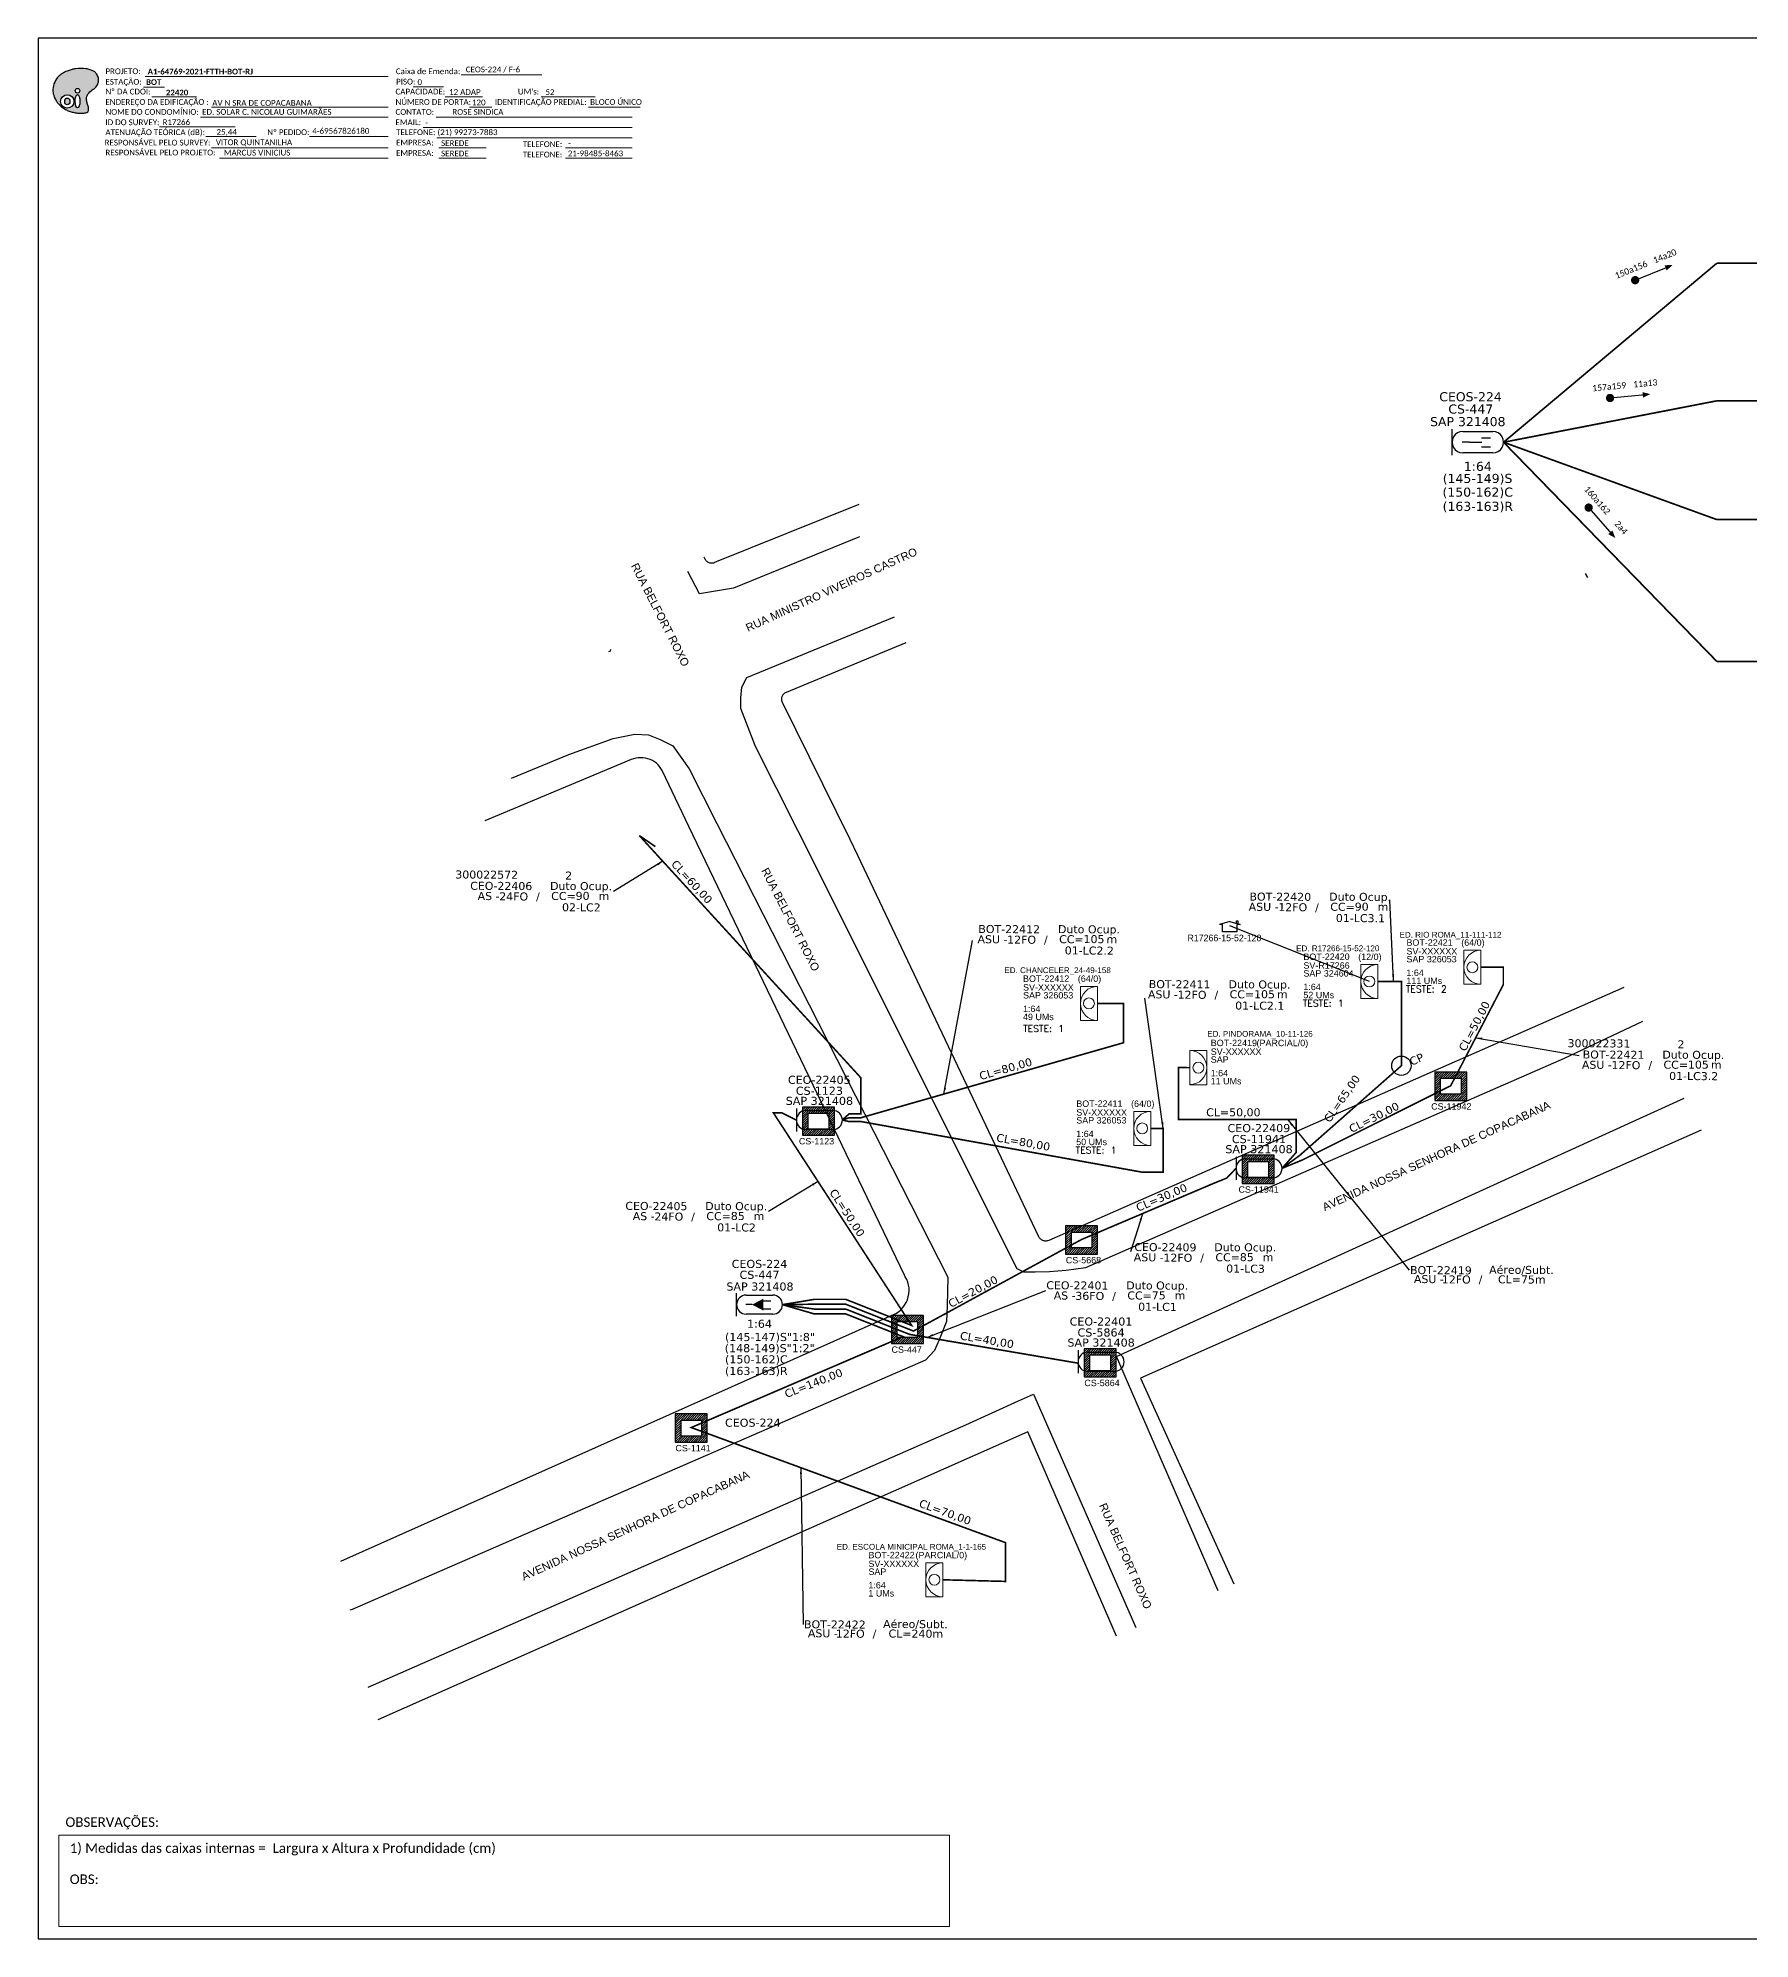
# Model space of a CAD drawing. Header units: inches. Extents: x 1611 to 3397, y 1190 to 1784.
# Drawn here: x 1611 to 2146, y 1190 to 1784 of the extents above; entities that cross this region are included whole.
import ezdxf
from ezdxf.enums import TextEntityAlignment as Align

# ---------------------------------------------------------------- set-up
doc = ezdxf.new("R2010")
doc.units = ezdxf.units.IN
doc.header["$MEASUREMENT"] = 0
for name, color, linetype in [('10.0-Cartográfico', 252, 'Continuous'), ('10.1-Caixas Subterrâneas', 5, 'Continuous'), ('20.4-CEOS', 1, 'Continuous'), ('20.5-CEO', 1, 'Continuous'), ('CAP a instalar', 1, 'Continuous'), ('celulas gpon', 7, 'Continuous'), ('label_cabos', 7, 'Continuous'), ('Segmento de Logradouro Texto', 238, 'Continuous'), ('SETA', 7, 'Continuous'), ('surveys', 252, 'Continuous'), ('surveys legendas', 7, 'Continuous')]:
    doc.layers.add(name, color=color, linetype=linetype)
doc.layers.add("20.0-LEGENDA DOS CDO'S", color=1, linetype='Continuous', lineweight=0)
doc.layers.add('20.1-CDO_INTERIOR', color=1, linetype='Continuous', lineweight=0)
doc.styles.add('ARIAL', font='arial.ttf')
doc.styles.add('DIGICADE', font='arial.ttf')
doc.styles.add('ROMANS', font='romans.shx')
doc.styles.add('siredit', font='verdana.ttf')
doc.styles.add('WMF-Calibri0', font='calibri.ttf')
doc.styles.add('WMF-Calibri1', font='calibrib.ttf')
doc.linetypes.add('FENCELINE1', pattern='A,0.25,-0.1,[133,ltypeshp.shx,S=0.1,R=0,X=-0.1,Y=0],-0.1,1', length=1.45)
doc.dimstyles.new('CC', dxfattribs={"dimtxt": 1, "dimasz": 2, "dimexe": 0.18, "dimexo": 0.0625, "dimgap": 0.09, "dimtad": 0, "dimdec": 0, "dimrnd": 1, "dimzin": 0, "dimdsep": 46, "dimtxsty": 'siredit', "dimblk": 'NONE', "dimcen": 0, "dimse1": 1, "dimse2": 1, "dimsd1": 1, "dimsd2": 1, "dimclrt": 7, "dimadec": 0, "dimazin": 0, "dimtfac": 1, "dimtdec": 0, "dimtofl": 0, "dimtmove": 0, "dimatfit": 3, "dimfxl": 0, "dimtolj": 1, "dimtzin": 0, "dimarcsym": 0})

# ---------------------------------------------------------------- blocks, each defined once
blk = doc.blocks.new('Teste  FTTH')
at = {"color": 0, "lineweight": 0, "style": 'ROMANS'}
for tag, p in [('TESTE', (-2.3, -0.29)), ('QTDE', (0.21, -0.29))]:
    blk.add_attdef(tag, p, '', height=0.48, dxfattribs=at)
for tag, p, flags in [('FID', (-2.23, -1.25), 1), ('FATOR', (-2.23, -2.03), 3), ('ID_ATIVIDADE', (-2.23, -2.72), 3)]:
    blk.add_attdef(tag, p, '', height=0.48, dxfattribs=dict(at, flags=flags))
blk = doc.blocks.new('_None')
blk = doc.blocks.new('*X4')
at = {"color": 0, "linetype": 'Continuous'}
for p, q in [((-1.25, 0.34099), (-0.49099, 1.1)), ((-1.25, 0.517767), (-0.667767, 1.1)), ((-1.25, 0.694544), (-0.844544, 1.1)), ((-1.25, 0.87132), (-1.02132, 1.1)), ((-1.25, 1.048097), (-1.198097, 1.1)), ((-1.25, 0.164214), (-0.8035, 0.610714)), ((-1.25, -0.012563), (-0.8035, 0.433937)), ((-1.25, -0.18934), (-0.8035, 0.25716)), ((-1.25, -0.366117), (-0.8035, 0.080383)), ((-0.789214, 0.625), (-0.314214, 1.1)), ((-0.612437, 0.625), (-0.137437, 1.1)), ((-0.43566, 0.625), (0.03934, 1.1)), ((-0.258883, 0.625), (0.216117, 1.1)), ((-0.082107, 0.625), (0.392893, 1.1)), ((0.09467, 0.625), (0.56967, 1.1)), ((0.271447, 0.625), (0.746447, 1.1)), ((0.448223, 0.625), (0.923223, 1.1)), ((0.625, 0.625), (1.1, 1.1)), ((0.801777, 0.625), (1.25, 1.073223)), ((0.8035, 0.449947), (1.25, 0.896447)), ((0.8035, 0.27317), (1.25, 0.71967)), ((0.8035, 0.096393), (1.25, 0.542893)), ((0.8035, -0.080383), (1.25, 0.366117)), ((0.8035, -0.25716), (1.25, 0.18934)), ((0.8035, -0.433937), (1.25, 0.012563)), ((-1.25, -0.542893), (-0.8035, -0.096393)), ((-1.25, -0.71967), (-0.8035, -0.27317)), ((-1.25, -0.896447), (-0.8035, -0.449947)), ((-1.25, -1.073223), (-0.801777, -0.625)), ((-1.1, -1.1), (-0.625, -0.625)), ((-0.923223, -1.1), (-0.448223, -0.625)), ((-0.746447, -1.1), (-0.271447, -0.625)), ((-0.56967, -1.1), (-0.09467, -0.625)), ((-0.392893, -1.1), (0.082107, -0.625)), ((-0.216117, -1.1), (0.258883, -0.625)), ((-0.03934, -1.1), (0.43566, -0.625)), ((0.137437, -1.1), (0.612437, -0.625)), ((0.314214, -1.1), (0.789214, -0.625)), ((0.49099, -1.1), (1.25, -0.34099)), ((0.667767, -1.1), (1.25, -0.517767)), ((0.8035, -0.610714), (1.25, -0.164214)), ((0.844544, -1.1), (1.25, -0.694544)), ((1.02132, -1.1), (1.25, -0.87132)), ((1.198097, -1.1), (1.25, -1.048097))]:
    blk.add_line(p, q, dxfattribs=at)
blk = doc.blocks.new('OI')
h = blk.add_hatch(color=40)
edge = h.paths.add_edge_path()
edge.add_spline(control_points=[(4.35, -0.67), (3.92, -0.99), (3.26, -1.5), (2.81, -2.59), (2.9, -3.5), (3.06, -4.27), (3.31, -4.85), (3.37, -5.39), (3.4, -5.88), (3.2, -6.4), (2.54, -6.61), (1.65, -6.63), (0.55, -6.67), (-0.56, -6.42), (-1.61, -6.14), (-2.77, -5.61), (-3.92, -4.77), (-4.89, -3.7), (-5.34, -2.65), (-5.6, -1.94), (-5.85, -0.96), (-5.71, 0.47), (-5.1, 2.02), (-4.14, 3.02), (-3.3, 3.61), (-2.37, 4.16), (-1.36, 4.44), (-0.56, 4.7), (0.79, 4.85), (2.24, 4.97), (3.79, 4.57), (4.67, 4.21), (5.44, 3.65), (5.76, 2.99), (6.03, 2.21), (6.01, 1.46), (5.72, 0.64), (5.31, 0.08), (4.88, -0.38), (4.51, -0.55), (4.35, -0.67)], knot_values=[0, 0, 0, 0, 1.60434, 2.417191, 3.427595, 4.282808, 4.776746, 5.304182, 5.888771, 6.258406, 6.858137, 7.79129, 8.986195, 10.124242, 11.187857, 12.242908, 13.953784, 15.414161, 16.515391, 17.349188, 17.675853, 19.552021, 21.515531, 22.568638, 23.63245, 24.621084, 25.782718, 26.745347, 27.142653, 29.870543, 31.004649, 31.921532, 32.709589, 33.801391, 34.042471, 35.192333, 35.971461, 36.628871, 37.254359, 37.836911, 37.836911, 37.836911, 37.836911], degree=3, periodic=0)
h.paths.add_polyline_path([(1.13, -0.87, -1), (-0.04, -0.87, -1)], flags=16)
edge = h.paths.add_edge_path(flags=16)
edge.add_ellipse((0.56, -3.59), major_axis=(-0.02, 1.71), ratio=0.361305, start_angle=0, end_angle=360)
h.paths.add_polyline_path([(-0.36, -3.62, -1), (-3.8, -3.62, -1)], flags=16)
edge = h.paths.add_edge_path(flags=0)
edge.add_ellipse((-2.08, -3.62), major_axis=(0, 0.885), ratio=0.758294, start_angle=0, end_angle=360)
at = {"color": 40}
for centre, radius in [((-2.08, -3.62), 1.72), ((0.54, -0.87), 0.587)]:
    blk.add_circle(centre, radius, dxfattribs=at)
blk.add_ellipse((-2.08, -3.62), major_axis=(0, 0.885), ratio=0.758294, start_param=-3.141592653589792, end_param=3.141592653589792, dxfattribs=at)
blk.add_ellipse((0.56, -3.59), major_axis=(-0.02, 1.71), ratio=0.361305, dxfattribs=at)
at = {"color": 40, "start_tangent": (-0.800898, -0.598801), "end_tangent": (-0.800898, -0.598801)}
blk.add_spline([(4.35, -0.67), (3.2, -1.78), (2.9, -2.54), (2.92, -3.55), (3.12, -4.38), (3.28, -4.85), (3.37, -5.37), (3.35, -5.95), (3.2, -6.29), (2.66, -6.55), (1.73, -6.63), (0.54, -6.62), (-0.58, -6.41), (-1.6, -6.11), (-2.56, -5.67), (-3.95, -4.67), (-4.89, -3.56), (-5.37, -2.56), (-5.64, -1.78), (-5.72, -1.46), (-5.63, 0.42), (-4.84, 2.22), (-4.13, 2.99), (-3.27, 3.62), (-2.4, 4.09), (-1.3, 4.47), (-0.37, 4.72), (0.02, 4.77), (2.75, 4.8), (3.85, 4.53), (4.69, 4.16), (5.31, 3.68), (5.85, 2.73), (5.93, 2.5), (5.94, 1.35), (5.67, 0.62), (5.29, 0.08), (4.84, -0.36), (4.35, -0.67)], degree=3, dxfattribs=at)
blk = doc.blocks.new('A$C18A50A88')
at = {"layer": 'surveys', "color": 0}
for p, q in [((3.22, 3.25), (0, 2.31)), ((1.01, 0), (1.01, 2.3)), ((5.43, 0), (1.01, 0)), ((3.22, 3.25), (6.44, 2.31)), ((5.38, 3.39), (5.72, 3.39)), ((5.38, 2.63), (5.38, 3.39)), ((6.44, 2.31), (5.43, 2.31)), ((5.43, 2.31), (5.43, 0)), ((5.72, 3.39), (5.72, 2.53))]:
    blk.add_line(p, q, dxfattribs=at)
blk.add_lwpolyline([(1.01, 2.3), (0, 2.31)], dxfattribs=at)

msp = doc.modelspace()

# ---------------------------------------------------------------- linework, layer by layer
at = {"color": 0, "lineweight": 0}
for p, q in [((1617.52, 1222.77), (1895.77, 1222.77)), ((1617.52, 1194.26), (1617.52, 1222.77)), ((1895.77, 1222.77), (1895.77, 1194.26)), ((1895.77, 1194.26), (1617.52, 1194.26))]:
    msp.add_line(p, q, dxfattribs=at)
msp.add_lwpolyline([(1610.96, 1190.38), (2449.53, 1190.38), (2449.53, 1784.38), (1610.96, 1784.38), (1610.96, 1190.38)])
at = {"color": 7, "lineweight": 0}
for points in [[(1644.44, 1772.34), (1720.41, 1772.34)], [(1743.25, 1772.83), (1768.38, 1772.83)], [(1643.92, 1769.06), (1650.47, 1769.06)], [(1646.58, 1765.99), (1660.52, 1765.99)], [(1728.2, 1769.1), (1737.69, 1769.1)], [(1738.25, 1765.99), (1749.87, 1765.99)], [(1768.19, 1765.99), (1785.05, 1765.99)], [(1661.74, 1759.64), (1720.41, 1759.64)], [(1665.15, 1762.75), (1720.41, 1762.75)], [(1735.37, 1759.64), (1796.6, 1759.64)], [(1745.84, 1762.75), (1752.78, 1762.75)], [(1783.01, 1762.75), (1799.19, 1762.75)], [(1648.9, 1756.58), (1672.53, 1756.58)], [(1663.44, 1753.61), (1679.11, 1753.61)], [(1695.77, 1753.62), (1720.26, 1753.62)], [(1696.27, 1753.62), (1720.42, 1753.62)], [(1731.33, 1756.4), (1796.6, 1756.4)], [(1735.61, 1753.17), (1796.6, 1753.17)], [(1665.15, 1750.05), (1720.41, 1750.05)], [(1667.64, 1746.82), (1720.41, 1746.82)], [(1736.22, 1750.05), (1751.02, 1750.05)], [(1736.22, 1746.82), (1751.02, 1746.82)], [(1775.83, 1750.05), (1796.6, 1750.05)], [(1775.83, 1746.82), (1796.6, 1746.82)]]:
    msp.add_lwpolyline(points, dxfattribs=at)
at = {"color": 0, "const_width": 1.3}
for points in [[(2109.49, 1708.47, 1), (2110.7, 1708.95, 1)], [(2101.6, 1671.84, 1), (2102.89, 1671.96, 1)], [(2095.13, 1638.14, 1), (2095.98, 1637.17, 1)]]:
    msp.add_lwpolyline(points, format="xyb", close=True, dxfattribs=at)
at = {"color": 4}
msp.add_lwpolyline([(2027.02, 1489.57), (1983.4, 1507)], dxfattribs=at)
at = {"color": 5}
msp.add_circle((2037.03, 1463.25), 3.03, dxfattribs=at)
at = {"layer": '10.0-Cartográfico'}
for points in [[(1819.05, 1622.22), (1819.35, 1621.64), (1819.47, 1621.42), (1819.62, 1621.24), (1819.79, 1621.06), (1819.97, 1620.88), (1820.19, 1620.75), (1820.38, 1620.62), (1820.63, 1620.53), (1820.87, 1620.44), (1821.12, 1620.4), (1821.36, 1620.36), (1821.63, 1620.36), (1821.87, 1620.36), (1822.12, 1620.41), (1822.36, 1620.48), (1822.53, 1620.55), (1867.55, 1638.74)], [(1867.66, 1628.54), (1828.36, 1612.43), (1817.64, 1610.71), (1813.99, 1617.67)], [(2094.49, 1617.1), (2095.16, 1615.79)], [(1835.21, 1563), (1830.63, 1574.84), (1830.59, 1578.19), (1830.94, 1581.54), (1832.51, 1584.53), (1878.61, 1603.48)], [(1789.87, 1593.26), (1789.73, 1592.77), (1789.24, 1592.55)], [(1882.17, 1595.34), (1844.73, 1579.88), (1844.48, 1579.76), (1844.27, 1579.65), (1844.07, 1579.49), (1843.9, 1579.33), (1843.74, 1579.14), (1843.59, 1578.94), (1843.47, 1578.73), (1843.4, 1578.51), (1843.33, 1578.28), (1843.29, 1578.05), (1843.27, 1577.81), (1843.29, 1577.58), (1843.32, 1577.33), (1843.4, 1577.11), (1843.5, 1576.88)], [(1843.5, 1576.88), (1864.64, 1534)], [(1758.94, 1553.14), (1776.85, 1560.49), (1790.66, 1565.5), (1797.45, 1566.9), (1801.76, 1566.62), (1805.36, 1565.17), (1809.33, 1563.23)], [(1809.33, 1563.23), (1814.45, 1555.99)], [(1848.39, 1536.71), (1835.21, 1563)], [(1814.39, 1537.99), (1806, 1555.48), (1805.65, 1556.11), (1805.22, 1556.71), (1804.75, 1557.25), (1804.21, 1557.76), (1803.62, 1558.21), (1802.98, 1558.58), (1802.29, 1558.91), (1801.58, 1559.18), (1800.82, 1559.35), (1800.07, 1559.45), (1799.31, 1559.49), (1798.56, 1559.46), (1797.8, 1559.36), (1797.05, 1559.17), (1796.37, 1558.94), (1759.54, 1543.55)], [(1814.45, 1555.99), (1823.11, 1538.98)], [(1823.11, 1538.98), (1895.28, 1397.23), (1895.11, 1388.24), (1894.88, 1383.33), (1892.6, 1377.58), (1891.17, 1374.3), (1888.27, 1371.27), (1709.18, 1293.38), (1708.37, 1293.08)], [(1759.54, 1543.55), (1750.55, 1539.8)], [(1705.62, 1308.43), (1879.05, 1385.8), (1879.84, 1386.38), (1880.57, 1387), (1881.22, 1387.7), (1881.77, 1388.48), (1882.24, 1389.3), (1882.65, 1390.14), (1882.93, 1391.02), (1883.11, 1391.95), (1883.17, 1392.87), (1883.16, 1393.8), (1883.02, 1394.7), (1882.79, 1395.6), (1882.44, 1396.48), (1882.01, 1397.31), (1881.74, 1397.76), (1814.39, 1537.99)], [(2112.43, 1477.08), (2087.87, 1465.47), (1938.27, 1400.08), (1932.26, 1399.26), (1927.04, 1398.83), (1922.62, 1398.78), (1919, 1398.74), (1916.98, 1399.83), (1848.39, 1536.71)], [(1864.64, 1534), (1867.08, 1529.05), (1923.68, 1409.91), (1923.78, 1409.69), (1923.93, 1409.48), (1924.08, 1409.31), (1924.27, 1409.15), (1924.47, 1408.99), (1924.67, 1408.86), (1924.91, 1408.75), (1925.13, 1408.66), (1925.38, 1408.6), (1925.65, 1408.58), (1925.89, 1408.56), (1926.16, 1408.56), (1926.4, 1408.61), (1926.65, 1408.66), (1926.96, 1408.77), (2106.66, 1487.76)], [(1979.81, 1299.18), (1948.03, 1372.41), (2013.57, 1402.19), (2125.38, 1453.09)], [(2130.75, 1443.15), (1955.46, 1365.58), (1984.71, 1301.38)], [(1714.13, 1269.04), (1900.94, 1351.02), (1917.39, 1358.49), (1922.08, 1360.67), (1954.09, 1287.67)], [(1948.03, 1284.95), (1920.34, 1348.84), (1717.14, 1258.81)]]:
    msp.add_lwpolyline(points, dxfattribs=at)
at = {"layer": '10.1-Caixas Subterrâneas', "color": 30, "linetype": 'Continuous'}
for p, q in [((2047.47, 1461.22), (2047.47, 1452.43)), ((2057.46, 1461.22), (2047.47, 1461.22)), ((2049.25, 1459.33), (2049.25, 1459.33)), ((2049.25, 1454.33), (2049.25, 1459.33)), ((2049.25, 1459.33), (2055.68, 1459.33)), ((2055.68, 1459.33), (2055.68, 1454.33)), ((2057.46, 1452.43), (2057.46, 1461.22)), ((1849.88, 1450.35), (1849.88, 1441.56)), ((1859.87, 1450.35), (1849.88, 1450.35)), ((1859.87, 1441.56), (1859.87, 1450.35)), ((2047.47, 1452.43), (2057.46, 1452.43)), ((2055.68, 1454.33), (2049.25, 1454.33)), ((1851.66, 1448.45), (1851.66, 1448.45)), ((1851.66, 1443.45), (1851.66, 1448.45)), ((1851.66, 1448.45), (1858.09, 1448.45)), ((1858.09, 1443.45), (1851.66, 1443.45)), ((1858.09, 1448.45), (1858.09, 1443.45)), ((1849.88, 1441.56), (1859.87, 1441.56)), ((1987.26, 1435.26), (1987.26, 1426.47)), ((1997.25, 1435.26), (1987.26, 1435.26)), ((1989.04, 1433.36), (1989.04, 1433.36)), ((1989.04, 1428.37), (1989.04, 1433.36)), ((1989.04, 1433.36), (1995.47, 1433.36)), ((1995.47, 1433.36), (1995.47, 1428.37)), ((1997.25, 1426.47), (1997.25, 1435.26)), ((1987.26, 1426.47), (1997.25, 1426.47)), ((1995.47, 1428.37), (1989.04, 1428.37)), ((1932.11, 1413.19), (1932.11, 1404.4)), ((1942.11, 1413.19), (1932.11, 1413.19)), ((1933.9, 1411.29), (1933.9, 1411.29)), ((1933.9, 1406.3), (1933.9, 1411.29)), ((1933.9, 1411.29), (1940.32, 1411.29)), ((1940.32, 1411.29), (1940.32, 1406.3)), ((1942.11, 1404.4), (1942.11, 1413.19)), ((1932.11, 1404.4), (1942.11, 1404.4)), ((1940.32, 1406.3), (1933.9, 1406.3)), ((1877.64, 1385.24), (1877.64, 1376.45)), ((1887.64, 1385.24), (1877.64, 1385.24)), ((1887.64, 1376.45), (1887.64, 1385.24)), ((1879.43, 1383.35), (1879.43, 1383.35)), ((1879.43, 1378.35), (1879.43, 1383.35)), ((1879.43, 1383.35), (1885.85, 1383.35)), ((1885.85, 1378.35), (1879.43, 1378.35)), ((1885.85, 1383.35), (1885.85, 1378.35)), ((1877.64, 1376.45), (1887.64, 1376.45)), ((1937.91, 1374.82), (1937.91, 1366.03)), ((1947.9, 1374.82), (1937.91, 1374.82)), ((1939.69, 1372.92), (1939.69, 1372.92)), ((1939.69, 1367.93), (1939.69, 1372.92)), ((1939.69, 1372.92), (1946.12, 1372.92)), ((1946.12, 1372.92), (1946.12, 1367.93)), ((1947.9, 1366.03), (1947.9, 1374.82)), ((1946.12, 1367.93), (1939.69, 1367.93)), ((1937.91, 1366.03), (1947.9, 1366.03)), ((1810.12, 1354.44), (1810.12, 1345.64)), ((1820.11, 1354.44), (1810.12, 1354.44)), ((1820.11, 1345.64), (1820.11, 1354.44)), ((1811.91, 1352.54), (1811.91, 1352.54)), ((1811.91, 1347.54), (1811.91, 1352.54)), ((1811.91, 1352.54), (1818.33, 1352.54)), ((1818.33, 1352.54), (1818.33, 1347.54)), ((1810.12, 1345.64), (1820.11, 1345.64)), ((1818.33, 1347.54), (1811.91, 1347.54))]:
    msp.add_line(p, q, dxfattribs=at)
at = {"layer": '20.1-CDO_INTERIOR', "color": 0, "lineweight": 18}
for points in [[(2056.57, 1488.7), (2056.56, 1499.32), (2061.88, 1499.32), (2061.88, 1488.7)], [(1936.75, 1477.41), (1936.74, 1488.04), (1942.06, 1488.04), (1942.06, 1477.41)], [(1976.24, 1457.33), (1976.25, 1467.96), (1970.94, 1467.96), (1970.93, 1457.33)], [(1953.38, 1438.35), (1953.38, 1448.97), (1958.69, 1448.97), (1958.69, 1438.35)], [(1888.43, 1297.31), (1888.42, 1307.93), (1893.74, 1307.93), (1893.74, 1297.31)]]:
    msp.add_lwpolyline(points, close=True, dxfattribs=at)
at = {"layer": '20.1-CDO_INTERIOR', "color": 1, "lineweight": 18}
msp.add_lwpolyline([(2024.37, 1484.26), (2024.36, 1494.89), (2029.67, 1494.89), (2029.68, 1484.26)], close=True, dxfattribs=at)
msp.add_circle((2027.02, 1489.57), 1.7, dxfattribs=at)
at = {"layer": '20.1-CDO_INTERIOR', "color": 0, "lineweight": 18}
for centre in [(2059.22, 1494.01), (1939.4, 1482.73), (1973.59, 1462.64), (1956.04, 1443.66), (1891.08, 1302.62)]:
    msp.add_circle(centre, 1.7, dxfattribs=at)
for centre, start, end in [((2061.88, 1494.01), 90.02759, 270.02759), ((1942.06, 1482.73), 90.02759, 270.02759), ((1970.93, 1462.65), 269.97241, 89.97241), ((1958.69, 1443.66), 90.02759, 270.02759), ((1893.74, 1302.62), 90.02759, 270.02759)]:
    msp.add_arc(centre, 5.31, start, end, dxfattribs=at)
at = {"layer": '20.1-CDO_INTERIOR', "color": 1, "lineweight": 18}
msp.add_arc((2029.68, 1489.58), 5.31, 90.02759, 270.02759, dxfattribs=at)
at = {"layer": '20.4-CEOS', "color": 0}
for p, q in [((2052.87, 1654.03), (2052.87, 1662.11)), ((2058.33, 1658.07), (2056.07, 1658.07)), ((2056.22, 1661.42), (2065.62, 1661.42)), ((2058.33, 1658.07), (2062.21, 1658.07)), ((2062.03, 1659.4), (2064.89, 1659.4)), ((2065.62, 1654.72), (2056.22, 1654.72)), ((2062.03, 1656.61), (2064.89, 1656.61)), ((1832.27, 1391.57), (1840.62, 1391.57)), ((1840.62, 1385.61), (1832.27, 1385.61))]:
    msp.add_line(p, q, dxfattribs=at)
for points in [[(1829.29, 1385), (1829.29, 1392.18)], [(1834.14, 1388.59), (1832.13, 1388.59)], [(1837.43, 1389.77), (1839.97, 1389.77)], [(1837.43, 1387.3), (1839.97, 1387.3)]]:
    msp.add_lwpolyline(points, dxfattribs=at)
msp.add_lwpolyline([(1834.14, 1388.59, 0, 3.68, 0), (1837.59, 1388.59, 3.68, 3.68, 0)], format="xyseb", dxfattribs=at)
for centre, start, end in [((1832.27, 1388.59), 90, 270), ((1840.62, 1388.59), 270, 90)]:
    msp.add_arc(centre, 2.98, start, end, dxfattribs=at)
for centre, major_axis, start_param, end_param in [((2056.22, 1658.07), (2.37, 2.37), 0.785398, 3.926991), ((2065.62, 1658.07), (-2.37, 2.37), 2.356194, 5.497787)]:
    msp.add_ellipse(centre, major_axis=major_axis, ratio=1, start_param=start_param, end_param=end_param, dxfattribs=at)
at = {"layer": '20.5-CEO', "color": 0}
for p, q in [((1850.97, 1449.26), (1859.36, 1449.26)), ((1859.36, 1443.28), (1850.97, 1443.28)), ((1938.99, 1373.74), (1947.39, 1373.74)), ((1947.39, 1367.75), (1938.99, 1367.75))]:
    msp.add_line(p, q, dxfattribs=at)
at = {"layer": '20.5-CEO', "color": 5}
for p, q in [((1988.34, 1434.18), (1996.74, 1434.18)), ((1996.74, 1428.19), (1988.34, 1428.19))]:
    msp.add_line(p, q, dxfattribs=at)
at = {"layer": '20.5-CEO', "color": 0}
for points in [[(1847.97, 1449.88), (1847.97, 1442.66)], [(1936, 1374.35), (1936, 1367.14)]]:
    msp.add_lwpolyline(points, dxfattribs=at)
at = {"layer": '20.5-CEO', "color": 5}
msp.add_lwpolyline([(1985.35, 1434.79), (1985.35, 1427.58)], dxfattribs=at)
at = {"layer": '20.5-CEO', "color": 0}
for centre, start, end in [((1850.97, 1446.27), 90, 270), ((1859.36, 1446.27), 270, 90), ((1938.99, 1370.74), 90, 270), ((1947.39, 1370.74), 270, 90)]:
    msp.add_arc(centre, 2.99, start, end, dxfattribs=at)
at = {"layer": '20.5-CEO', "color": 5}
for centre, start, end in [((1988.34, 1431.18), 90, 270), ((1996.74, 1431.18), 270, 90)]:
    msp.add_arc(centre, 2.99, start, end, dxfattribs=at)
at = {"layer": 'CAP a instalar', "color": 0, "linetype": 'FENCELINE1', "ltscale": 6, "const_width": 0.52}
for points in [[(2135.65, 1714.04), (2068.97, 1658.07)], [(2135.65, 1714.04), (2248.12, 1714.04)], [(2135.65, 1671.02), (2068.97, 1658.07)], [(2135.65, 1671.02), (2248.12, 1671.02)], [(2068.97, 1658.07), (2135.65, 1589.54)], [(2135.65, 1633.89), (2068.97, 1658.07)], [(2135.65, 1633.89), (2248.12, 1633.89)], [(2135.65, 1589.54), (2242.42, 1589.54)]]:
    msp.add_lwpolyline(points, dxfattribs=at)
at = {"layer": 'CAP a instalar', "color": 0, "ltscale": 5, "const_width": 0.5}
for points in [[(1862.35, 1446.35), (1864.48, 1448.22), (1868.1, 1448.22), (1868.1, 1459.49), (1798.86, 1535.18)], [(1798.86, 1535.18), (1803.89, 1531.72)], [(1999.73, 1431.18), (2006.1, 1433.8), (2052.44, 1456.98), (2068.89, 1488.58), (2068.89, 1494.01), (2061.88, 1494.01)], [(1862.35, 1446.27), (1864.48, 1447), (1868.16, 1447), (1950.17, 1470.43), (1950.17, 1482.73), (1942.06, 1482.73)], [(1843.6, 1388.59), (1853.58, 1390.25), (1863.38, 1390.25), (1883.98, 1382.09), (1840.79, 1448.51), (1843.53, 1448.49), (1847.97, 1446.27)], [(1862.35, 1446.27), (1864.48, 1445.78), (1868.31, 1445.78), (1955.85, 1430.02), (1962.58, 1430.02), (1962.58, 1443.66), (1958.69, 1443.66)], [(1843.6, 1388.59), (1853.58, 1388.73), (1863.38, 1388.73), (1884.56, 1380.34), (1937.09, 1408.95), (1978.15, 1426.4), (1982.48, 1428.16), (1985.35, 1431.18)], [(1843.6, 1388.59), (1853.58, 1387.21), (1863.38, 1387.21), (1883.34, 1379.3), (1920.84, 1372.89), (1931.29, 1371.11), (1936, 1370.3)]]:
    msp.add_lwpolyline(points, dxfattribs=at)
at = {"layer": 'CAP a instalar', "ltscale": 5, "const_width": 0.5}
msp.add_lwpolyline([(1999.73, 1431.18), (2005.29, 1435.25), (2037.03, 1463.25), (2037.03, 1489.58), (2029.68, 1489.58)], dxfattribs=at)
at = {"layer": 'CAP a instalar', "color": 0, "linetype": 'FENCELINE1', "ltscale": 5, "const_width": 0.5}
for points in [[(1999.73, 1431.18), (2004.15, 1436.15), (2004.15, 1446.43), (1967.39, 1446.43), (1967.39, 1462.66), (1970.93, 1462.65)], [(1843.6, 1388.59), (1853.58, 1385.69), (1863.38, 1385.69), (1881.29, 1378.6), (1815.1, 1350.19), (1913.35, 1314.21), (1913.35, 1302.11), (1893.74, 1302.62)]]:
    msp.add_lwpolyline(points, dxfattribs=at)
at = {"layer": 'SETA', "color": 0}
for points in [[(2110.1, 1708.71), (2120.45, 1712.88)], [(2102.24, 1671.9), (2113.35, 1672.95)], [(2095.55, 1637.66), (2102.9, 1629.26)]]:
    msp.add_lwpolyline(points, dxfattribs=at)
for points in [[(2119.29, 1713.37), (2121.81, 1713.46), (2119.93, 1711.76)], [(2112.38, 1673.74), (2114.83, 1673.1), (2112.54, 1672.02)], [(2102.98, 1630.51), (2103.89, 1628.15), (2101.67, 1629.37)]]:
    msp.add_solid(points, dxfattribs=at)

# ---------------------------------------------------------------- block references
at = {"color": 7, "xscale": 1.213923925163968, "yscale": 1.213923925164635, "zscale": 1.213923925163967, "rotation": 0.1532896024163693}
msp.add_blockref('OI', (1622.63, 1768.96), dxfattribs=at)
msp.add_blockref('A$C18A50A88', (1980.17, 1505.11))
at = {"layer": '10.1-Caixas Subterrâneas', "color": 30, "linetype": 'Continuous', "xscale": 3.997344428889391, "yscale": 3.997344428889505, "zscale": 7.994688857778955, "rotation": 180.0000000000636}
for p in [(2052.46, 1456.83), (1854.88, 1445.95), (1992.26, 1430.87), (1937.11, 1408.8), (1882.64, 1380.85), (1942.91, 1370.43), (1815.12, 1350.04)]:
    msp.add_blockref('*X4', p, dxfattribs=at)
at = {"layer": "20.0-LEGENDA DOS CDO'S", "color": 0, "lineweight": 0, "xscale": 4.376250000000293, "yscale": 4.376249999999798, "zscale": 4.376249999999981, "rotation": 0.0040785621067187}
for p, values in [((2048.48, 1487.44), {'TESTE': 'TESTE:', 'QTDE': '2'}), ((1928.87, 1475.09), {'TESTE': 'TESTE:', 'QTDE': '1'}), ((1945.3, 1437.09), {'TESTE': 'TESTE:', 'QTDE': '1'})]:
    msp.add_blockref('Teste  FTTH', p, dxfattribs=at).add_auto_attribs(values)
at = {"layer": "20.0-LEGENDA DOS CDO'S", "color": 1, "lineweight": 0, "xscale": 4.376250000000293, "yscale": 4.376249999999798, "zscale": 4.376249999999981, "rotation": 0.0040785621067187}
msp.add_blockref('Teste  FTTH', (2016.28, 1483), dxfattribs=at).add_auto_attribs({'TESTE': 'TESTE:', 'QTDE': '1'})

# ---------------------------------------------------------------- texts
at = {"color": 7, "lineweight": 0, "style": 'WMF-Calibri0'}
for s, height, p in [('PROJETO:', 1.793, (1632.03, 1773.09)), ('ESTAÇÃO:', 1.793, (1632.03, 1769.81)), ('Caixa de Emenda:', 1.7927, (1722.79, 1773.09)), ('PISO:', 1.793, (1722.86, 1769.85)), ('ENDEREÇO DA EDIFICAÇÃO :', 1.7927, (1632.03, 1763.5)), ('Nº DA CDOI:', 1.7927, (1632.03, 1766.74)), ('CAPACIDADE:', 1.7927, (1722.68, 1766.74)), ('NÚMERO DE PORTA:', 1.7927, (1722.68, 1763.5)), ('IDENTIFICAÇÃO PREDIAL:', 1.7927, (1753.76, 1763.5)), ("UM's:", 1.793, (1760.93, 1766.74)), ('BLOCO ÚNICO', 1.7927, (1783.51, 1763.5)), ('NOME DO CONDOMÍNIO:', 1.7927, (1632.03, 1760.39)), ('ID DO SURVEY:', 1.7927, (1632.03, 1757.15)), ('ED. SOLAR C. NICOLAU GUIMARÃES', 1.7927, (1662.25, 1760.39)), ('CONTATO:         ROSE SINDICA', 1.7927, (1722.68, 1760.39)), ('EMAIL:', 1.793, (1722.68, 1757.15)), ('RESPONSÁVEL PELO SURVEY:', 1.7927, (1631.79, 1750.8)), ('ATENUAÇÃO TEÓRICA (dB):', 1.7927, (1632.03, 1754.04)), ('Nº PEDIDO:', 1.793, (1682.62, 1754.05)), ('TELEFONE: (21) 99273-7883', 1.7927, (1722.86, 1754.04)), ('EMPRESA:', 1.793, (1722.86, 1750.8)), ('RESPONSÁVEL PELO PROJETO:', 1.7927, (1632.03, 1747.69)), ('EMPRESA:', 1.793, (1722.86, 1747.56)), ('TELEFONE:', 1.793, (1762.47, 1750.3)), ('TELEFONE:', 1.793, (1762.47, 1747.06))]:
    msp.add_text(s, height=height, dxfattribs=at).set_placement(p)
at = {"color": 7, "linetype": 'Continuous'}
for s, height, style, p in [('BOT', 1.793, 'WMF-Calibri1', (1644.71, 1769.71)), ('A1-64769-2021-FTTH-BOT-RJ', 1.7927, 'WMF-Calibri1', (1645.23, 1772.99)), ('0', 1.79, 'WMF-Calibri0', (1729.56, 1769.7)), ('CEOS-224 / F-6', 1.7927, 'WMF-Calibri0', (1744.64, 1773.67)), ('AV N SRA DE COPACABANA', 1.7927, 'WMF-Calibri0', (1665.42, 1763.21)), ('120', 1.793, 'WMF-Calibri0', (1746.59, 1763.35)), ('VITOR QUINTANILHA', 1.7927, 'WMF-Calibri0', (1666.55, 1750.89)), ('-', 1.79, 'WMF-Calibri0', (1732.03, 1757)), ('SEREDE', 1.793, 'WMF-Calibri0', (1736.93, 1750.65)), ('MARCUS VINICIUS', 1.7927, 'WMF-Calibri0', (1669.04, 1747.66)), ('SEREDE', 1.793, 'WMF-Calibri0', (1736.93, 1747.42)), ('21-98485-8463', 1.7927, 'WMF-Calibri0', (1776.53, 1747.42)), ('-', 1.79, 'WMF-Calibri0', (1776.62, 1750.61))]:
    msp.add_text(s, height=height, dxfattribs=dict(at, style=style)).set_placement(p)
at = {"color": 7, "linetype": 'Continuous', "style": 'WMF-Calibri1'}
msp.add_text('22420', height=1.793, dxfattribs=at).set_placement((1654.42, 1766.45), align=Align.CENTER)
at = {"color": 0, "linetype": 'Continuous', "style": 'WMF-Calibri0'}
for s, p in [('12 ADAP', (1739.43, 1766.61)), ('52', (1769.55, 1766.59)), ('R17266', (1649.89, 1757.19))]:
    msp.add_text(s, height=1.793, dxfattribs=at).set_placement(p)
at = {"color": 0, "lineweight": 0, "style": 'WMF-Calibri0'}
msp.add_text('25,44', height=1.793, dxfattribs=at).set_placement((1666.74, 1754.13))
at = {"color": 7, "style": 'WMF-Calibri0'}
msp.add_text('4-69567826180', height=1.7927, dxfattribs=at).set_placement((1696.67, 1754.46))
at = {"color": 0, "style": 'ARIAL'}
for s, p in [('ED. RIO ROMA_11-111-112', (2036.45, 1503.28)), ('ED. ESCOLA MINICIPAL ROMA_1-1-165', (1860.58, 1312.03))]:
    msp.add_text(s, height=1.8, rotation=0.00993, dxfattribs=at).set_placement(p)
at = {"color": 3, "style": 'ARIAL'}
for s, p in [('ED. R17266-15-52-120', (2004.14, 1499.04)), ('ED. CHANCELER_24-49-158', (1912.97, 1492.19)), ('ED. PINDORAMA_10-11-126', (1976.35, 1472.31))]:
    msp.add_text(s, height=1.8, rotation=0.00993, dxfattribs=at).set_placement(p)
at = {"color": 0, "char_height": 1.9471, "width": 32.9177, "attachment_point": 5}
for s, insert, rotation in [('\\C7;\\fCalibri|b0|i0|c0|p34;14a20', (2119.35, 1716.23), 21.96596), ('\\C7;\\fCalibri|b0|i0|c0|p34;150a156', (2108.84, 1711.99), 21.96596), ('\\C7;\\fCalibri|b0|i0|c0|p34;157a159', (2101.98, 1675.41), 5.36735), ('\\C7;\\fCalibri|b0|i0|c0|p34;11a13', (2113.26, 1676.47), 5.36735), ('\\C7;\\fCalibri|b0|i0|c0|p34;160a162', (2098.24, 1639.92), 311.17997), ('\\C7;\\fCalibri|b0|i0|c0|p34;2a4', (2105.7, 1631.39), 311.17997)]:
    msp.add_mtext(s, dxfattribs=dict(at, insert=insert, rotation=rotation))
at = {"lineweight": 0, "char_height": 3, "width": 277.1819, "attachment_point": 1, "style": 'WMF-Calibri0'}
for s, insert in [('OBSERVAÇÕES:', (1619.53, 1228.41)), ('1) Medidas das caixas internas =  Largura x Altura x Profundidade (cm)', (1620.88, 1220.29)), ('OBS: ', (1620.88, 1210.54))]:
    msp.add_mtext(s, dxfattribs=dict(at, insert=insert))
at = {"layer": '10.1-Caixas Subterrâneas', "color": 30, "style": 'ARIAL'}
for s, p in [('CS-11942', (2046.34, 1449.53)), ('CS-1123', (1848.75, 1438.66)), ('CS-11941', (1986.13, 1423.57)), ('CS-5668', (1932.17, 1401.5)), ('CS-447', (1877.7, 1373.55)), ('CS-5864', (1937.96, 1363.13)), ('CS-1141', (1810.17, 1342.75))]:
    msp.add_text(s, height=2, dxfattribs=at).set_placement(p)
at = {"layer": "20.0-LEGENDA DOS CDO'S", "color": 0, "style": 'ARIAL'}
for s, p in [('(64/0)', (2059.39, 1500.73)), ('(64/0)', (1939.57, 1489.45)), ('        (PARCIAL/0)', (1996.74, 1469.36)), ('(64/0)', (1956.21, 1450.38)), ('         (PARCIAL/0)', (1889.76, 1309.34))]:
    msp.add_text(s, height=2, rotation=359.97241, dxfattribs=at).set_placement(p, align=Align.CENTER)
at = {"layer": "20.0-LEGENDA DOS CDO'S", "color": 1, "style": 'ARIAL'}
for s, rotation, p in [('BOT-22420', 0.11799, (2006.42, 1496.3)), ('SV-R17266', 359.97241, (2006.43, 1493.58)), ('SAP 324604', 359.97241, (2006.42, 1491.11)), ('52 UMs', 359.97241, (2006.4, 1484.34)), ('1:64', 359.97241, (2006.4, 1486.88))]:
    msp.add_text(s, height=2, rotation=rotation, dxfattribs=at).set_placement(p)
msp.add_text('(12/0)', height=2, rotation=359.97241, dxfattribs=at).set_placement((2027.19, 1496.29), align=Align.CENTER)
at = {"layer": "20.0-LEGENDA DOS CDO'S", "color": 0, "style": 'ARIAL'}
for s, rotation, p in [('SV-XXXXXX', 359.97241, (2038.63, 1498.01)), ('SAP 326053', 359.97241, (2038.62, 1495.55)), ('BOT-22421', 0.11799, (2038.62, 1500.74)), ('BOT-22412', 0.11799, (1918.8, 1489.45)), ('1:64', 359.97241, (2038.6, 1491.31)), ('SV-XXXXXX', 359.97241, (1918.81, 1486.73)), ('SAP 326053', 359.97241, (1918.8, 1484.26)), ('111 UMs', 359.97241, (2038.6, 1488.78)), ('49 UMs', 359.97241, (1918.78, 1477.5)), ('1:64', 359.97241, (1918.78, 1480.03)), ('SV-XXXXXX', 359.97241, (1977.46, 1466.65)), ('BOT-22419', 359.97241, (1977.46, 1469.37)), ('SAP', 359.97241, (1977.46, 1464.18)), ('1:64', 359.97241, (1977.44, 1459.95)), ('11 UMs', 359.97241, (1977.44, 1457.41)), ('SV-XXXXXX', 359.97241, (1935.44, 1447.66)), ('BOT-22411', 0.11799, (1935.44, 1450.39)), ('SAP 326053', 359.97241, (1935.43, 1445.2)), ('50 UMs', 359.97241, (1935.41, 1438.43)), ('1:64', 359.97241, (1935.42, 1440.97)), ('SV-XXXXXX', 359.97241, (1870.49, 1306.62)), ('BOT-22422', 359.97241, (1870.48, 1309.35)), ('SAP', 359.97241, (1870.48, 1304.16)), ('1:64', 359.97241, (1870.46, 1299.92)), ('1 UMs', 359.97241, (1870.46, 1297.39))]:
    msp.add_text(s, height=2, rotation=rotation, dxfattribs=at).set_placement(p)
at = {"layer": '20.4-CEOS', "color": 0, "style": 'siredit'}
for s, height, p in [('CEOS-224', 2.837, (2058.64, 1673.71)), ('CS-447', 2.837, (2058.72, 1669.87)), ('SAP 321408', 2.837, (2057.79, 1665.94)), ('1:64', 2.837, (2060.92, 1651.95)), ('(145-149)S', 2.837, (2060.84, 1648.18)), ('(150-162)C', 2.837, (2060.89, 1643.9)), ('(163-163)R', 2.837, (2060.92, 1639.47)), ('SAP 321408', 2.524, (1836.58, 1395.52))]:
    msp.add_text(s, height=height, dxfattribs=at).set_placement(p, align=Align.TOP_CENTER)
at = {"layer": '20.4-CEOS', "color": 7, "style": 'siredit'}
for s, p in [('CEO-22405', (1855.13, 1460.12)), ('CEOS-224', (1836.44, 1402.58)), ('CS-447', (1836.44, 1399.19)), ('CEO-22401', (1943.16, 1384.59)), ('1:64', (1836.44, 1383.88))]:
    msp.add_text(s, height=2.524, dxfattribs=at).set_placement(p, align=Align.TOP_CENTER)
at = {"layer": '20.4-CEOS', "color": 5, "style": 'siredit'}
msp.add_text('CEO-22409', height=2.524, dxfattribs=at).set_placement((1992.51, 1445.03), align=Align.TOP_CENTER)
at = {"layer": '20.4-CEOS', "color": 7, "style": 'siredit'}
for s, height, p in [('(145-147)S"1:8"', 2.5242, (1825.66, 1377.22)), ('(148-149)S"1:2"', 2.5242, (1825.57, 1373.74)), ('(150-162)C', 2.524, (1825.66, 1370.23)), ('(163-163)R', 2.524, (1825.66, 1366.61)), ('CEOS-224', 2.524, (1825.66, 1350.45))]:
    msp.add_text(s, height=height, dxfattribs=at).set_placement(p)
at = {"layer": '20.5-CEO', "color": 7, "style": 'siredit'}
for s, p in [('CS-1123', (1855.16, 1456.69)), ('SAP 321408', (1855.16, 1453.54)), ('CS-5864', (1943.19, 1381.16)), ('SAP 321408', (1943.19, 1378.01))]:
    msp.add_text(s, height=2.534, dxfattribs=at).set_placement(p, align=Align.TOP_CENTER)
at = {"layer": '20.5-CEO', "color": 5, "style": 'siredit'}
for s, p in [('SAP 321408', (1992.54, 1438.45)), ('CS-11941', (1992.54, 1441.6))]:
    msp.add_text(s, height=2.534, dxfattribs=at).set_placement(p, align=Align.TOP_CENTER)
at = {"layer": 'celulas gpon', "style": 'siredit'}
for s, rotation, p in [('CL=60,00', 312.4799, (1808.65, 1526.13)), ('CL=50,00', 62.54265, (2057.02, 1467.51)), ('CL=80,00', 15.93694, (1905.53, 1458.74)), ('CL=65,00', 55.3487, (2014.65, 1445.27)), ('CL=50,00', 0.00979, (1976.03, 1447.45)), ('CL=30,00', 26.58419, (2021.46, 1442.19)), ('CL=80,00', 349.83461, (1910.3, 1439.63)), ('CL=30,00', 23.05842, (1954.75, 1417.6)), ('CL=50,00', 303.04619, (1858.17, 1423.72)), ('CL=20,00', 28.54002, (1896.28, 1387.53)), ('CL=40,00', 350.43459, (1898.94, 1377.75)), ('CL=140,00', 21.5124, (1844.87, 1359.39)), ('CL=70,00', 339.97625, (1886.05, 1325.52))]:
    msp.add_text(s, height=2.5, rotation=rotation, dxfattribs=at).set_placement(p)
at = {"layer": 'celulas gpon', "color": 5, "style": 'siredit'}
msp.add_text('CP', height=2.5, rotation=23.72854, dxfattribs=at).set_placement((2040.24, 1463.21))
at = {"layer": 'label_cabos', "color": 0, "style": 'siredit'}
for s, p in [('300022572', (1751.19, 1522.96)), ('CEO-22406', (1755.73, 1519.43)), ('Duto Ocup.', (1780.67, 1519.39)), ('2', (1776.8, 1522.66)), ('AS - ', (1752.31, 1516.27)), ('24FO', (1759.62, 1516.15)), ('/', (1767.19, 1516.15)), ('CC=', (1775.17, 1516.28)), ('m', (1787.81, 1516.28)), ('BOT-22420', (1999.2, 1516.06)), ('Duto Ocup.', (2024.14, 1516.02)), ('02-LC2', (1780.77, 1512.74)), ('ASU - ', (1994.53, 1512.9)), ('12FO', (2003.09, 1512.78)), ('/', (2010.66, 1512.78)), ('CC=', (2018.64, 1512.91)), ('01-LC3.1', (2024.24, 1509.37)), ('m', (2031.28, 1512.91)), ('ASU - ', (1909.79, 1502.76)), ('BOT-22412', (1914.47, 1505.93)), ('12FO', (1918.35, 1502.64)), ('/', (1925.92, 1502.64)), ('Duto Ocup.', (1939.41, 1505.88)), ('CC=', (1933.91, 1502.77)), ('m', (1946.55, 1502.77)), ('01-LC2.2', (1939.51, 1499.24)), ('ASU - ', (1963.06, 1485.54)), ('BOT-22411', (1967.73, 1488.71)), ('12FO', (1971.62, 1485.42)), ('/', (1979.19, 1485.42)), ('Duto Ocup.', (1992.68, 1488.66)), ('CC=', (1987.18, 1485.56)), ('m', (1999.82, 1485.56)), ('01-LC2.1', (1992.77, 1482.02)), ('300022331', (2098.79, 1470.24)), ('BOT-22421', (2103.34, 1466.71)), ('Duto Ocup.', (2128.28, 1466.67)), ('2', (2124.41, 1469.93)), ('ASU - ', (2098.67, 1463.54)), ('12FO', (2107.22, 1463.43)), ('/', (2114.79, 1463.43)), ('CC=', (2122.78, 1463.56)), ('01-LC3.2', (2128.38, 1460.02)), ('m', (2135.42, 1463.56)), ('CEO-22405', (1804.22, 1419.41)), ('Duto Ocup.', (1829.16, 1419.36)), ('AS - ', (1800.79, 1416.24)), ('24FO', (1808.1, 1416.12)), ('/', (1815.67, 1416.12)), ('CC=', (1823.66, 1416.25)), ('01-LC2', (1829.26, 1412.71)), ('m', (1836.3, 1416.25)), ('CEO-22409', (1963.29, 1406.55)), ('Duto Ocup.', (1988.23, 1406.5)), ('ASU - ', (1958.62, 1403.38)), ('12FO', (1967.18, 1403.26)), ('/', (1974.75, 1403.26)), ('CC=', (1982.74, 1403.39)), ('m', (1995.37, 1403.39)), ('CEO-22401', (1935.77, 1394.61)), ('01-LC3', (1988.33, 1399.85)), ('BOT-22419', (2049.38, 1399.35)), ('ASU -', (2045.63, 1396.58)), ('12FO', (2054.19, 1396.46)), ('/', (2061.76, 1396.46)), ('Aéreo/Subt.', (2074.55, 1399.46)), ('CL=75m', (2074.67, 1396.46)), ('AS - ', (1932.35, 1391.44)), ('36FO', (1939.66, 1391.32)), ('/', (1947.23, 1391.32)), ('Duto Ocup.', (1960.72, 1394.57)), ('CC=', (1955.22, 1391.46)), ('m', (1967.85, 1391.46)), ('01-LC1', (1960.81, 1387.92)), ('BOT-22422', (1859.99, 1288.67)), ('Aéreo/Subt.', (1885.16, 1288.78)), ('ASU -', (1856.24, 1285.9)), ('12FO', (1864.8, 1285.79)), ('/', (1872.37, 1285.79)), ('CL=240m', (1885.29, 1285.79))]:
    msp.add_text(s, height=2.5, rotation=359.69001, dxfattribs=at).set_placement(p, align=Align.MIDDLE_CENTER)
for s, p in [('90', (1778.97, 1515.09)), ('90', (2022.44, 1511.72)), ('105', (1937.71, 1501.58)), ('105', (1990.98, 1484.36)), ('105', (2126.58, 1462.37)), ('85', (1827.46, 1415.06)), ('85', (1986.54, 1402.2)), ('75', (1959.02, 1390.27))]:
    msp.add_text(s, height=2.5, rotation=359.69001, dxfattribs=at).set_placement(p)
at = {"layer": 'Segmento de Logradouro Texto', "color": 7, "linetype": 'Continuous', "style": 'DIGICADE'}
for s, rotation, p in [('RUA MINISTRO VIVEIROS CASTRO', 24.49567, (1832.86, 1598.78)), ('RUA BELFORT ROXO', 297.06029, (1796.19, 1619.49)), ('RUA BELFORT ROXO', 297.06029, (1836.9, 1524.27)), ('AVENIDA NOSSA SENHORA DE COPACABANA', 24.49567, (2013.05, 1417.78)), ('AVENIDA NOSSA SENHORA DE COPACABANA', 24.49567, (1762.75, 1302.32)), ('RUA BELFORT ROXO', 293.73776, (1942.49, 1325.89))]:
    msp.add_text(s, height=2.5, rotation=rotation, dxfattribs=at).set_placement(p)
at = {"layer": 'surveys legendas', "color": 0}
msp.add_text('R17266-15-52-120', height=2.0592, dxfattribs=at).set_placement((1970.18, 1502.15))

# ---------------------------------------------------------------- leaders
at = {"layer": 'label_cabos'}
for points in [[(1806.23, 1527.12), (1790.82, 1517.7)], [(2034.54, 1489.75), (2033.43, 1515.11)], [(1894.05, 1454.39), (1903.02, 1502.43)], [(1962.58, 1443.66), (1956.88, 1484.33)], [(2060.34, 1472.01), (2092.61, 1466.47)], [(2001.62, 1446.24), (2039.5, 1399.32)], [(1854.72, 1427.09), (1839.3, 1417.67)], [(1956.16, 1416.91), (1952.37, 1405.13)], [(1888.78, 1378.37), (1925.88, 1393.04)], [(1849.34, 1337.65), (1850.11, 1288.64)]]:
    msp.add_leader(points, dimstyle='CC', override={"dimgap": 0.09, "dimtad": 0}, dxfattribs=at)

doc.saveas('drawing.dxf')
